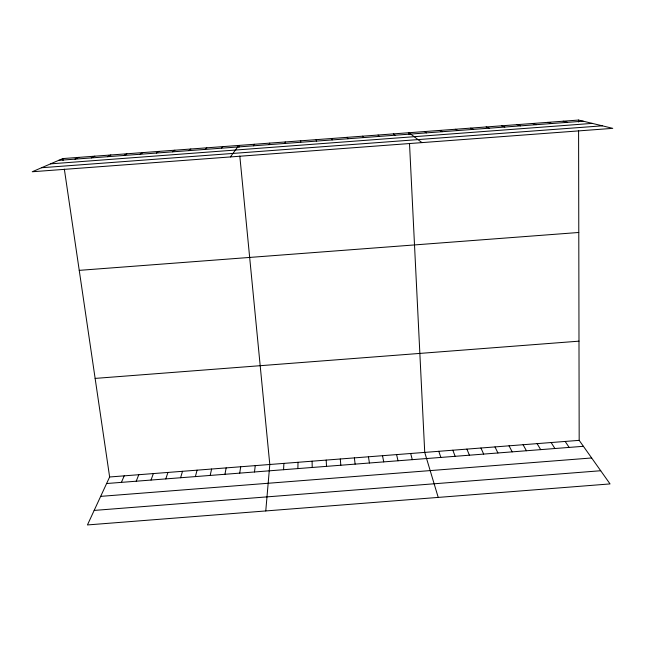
<?xml version="1.0" encoding="UTF-8"?>
<svg xmlns="http://www.w3.org/2000/svg" width="645" height="645" viewBox="0 0 645 645"><rect width="100%" height="100%" fill="white"/><g stroke="black" fill="none" stroke-linecap="round" stroke-linejoin="round"><path stroke-width="0.97" d="M297.885 468.593L298.006 462.288M283.566 469.713L283.897 463.384M300.659 142.279L300.739 140.803M265.764 510.945L269.795 464.489L239.811 156.066M254.485 471.979L255.259 465.625M239.714 473.132L240.714 466.754M224.944 474.293L226.169 467.891M210.165 475.446L211.616 469.028M284.913 143.456L285.251 141.956M195.387 476.599L197.056 470.165M180.6 477.751L182.503 471.301M165.805 478.904L167.934 472.43M151.019 480.057L153.365 473.567M136.216 481.218L138.796 474.704M269.159 144.633L269.763 143.117M121.413 482.371L124.211 475.841M64.355 169.192L109.634 476.986L87.446 524.941L610.041 483.919L579.178 440.35L578.589 130.733M253.404 145.81L254.275 144.27M230.41 156.937L238.779 145.431L238.964 147.366M221.404 148.197L222.807 146.625M205.15 149.414L206.827 147.818M188.896 150.624L190.847 149.011M172.642 151.841L174.859 150.204M156.372 153.059L158.863 151.398M140.102 154.268L142.868 152.591M123.824 155.485L126.863 153.784M107.546 156.703L110.851 154.977M91.251 157.92L94.839 156.179M74.965 159.138L78.819 157.372M62.791 158.573L32.25 171.755L612.75 128.347L578.565 120.059L62.791 158.573L63.073 160.5M109.634 476.986L579.178 440.35M106.602 483.524L583.394 446.3M100.668 496.368L591.659 457.966M94.162 510.421L600.697 470.737M95.129 378.405L578.992 341.165M58.663 160.355L583.193 121.179M50.528 163.862L592.295 123.388M41.57 167.732L602.325 125.823M79.238 270.36L578.783 232.474M563.174 121.212L567.535 122.348M547.774 122.356L551.878 123.517M532.375 123.509L536.221 124.687M516.968 124.662L520.547 125.856M501.552 125.807L504.874 127.033M486.137 126.96L489.2 128.202M470.713 128.113L473.511 129.371M455.281 129.266L457.829 130.54M439.85 130.419L442.131 131.717M424.418 131.572L426.434 132.886M421.959 142.618L408.97 132.725L409.067 134.66M393.523 133.878L395.022 135.232M378.075 135.031L379.308 136.409M362.619 136.184L363.587 137.578M565.157 441.446L569.156 447.412M551.136 442.543L554.918 448.525M537.108 443.631L540.679 449.638M523.079 444.728L526.433 450.75M509.042 445.824L512.178 451.863M347.155 137.337L347.865 138.756M494.997 446.921L497.924 452.975M480.952 448.017L483.661 454.088M466.907 449.113L469.399 455.201M452.854 450.21L455.128 456.313M438.793 451.307L440.857 457.434M331.683 138.49L332.135 139.933M438.213 497.408L424.732 452.403L409.502 143.383M410.672 453.5L412.292 459.659M396.602 454.596L398.005 460.78M382.525 455.693L383.719 461.893M368.448 456.789L369.424 463.005M316.211 139.651L316.397 141.102M354.371 457.894L355.129 464.126M340.286 458.99L340.826 465.238M326.193 460.087L326.515 466.359M312.099 461.191L312.204 467.48M578.565 120.059L578.573 122.002"/></g></svg>
